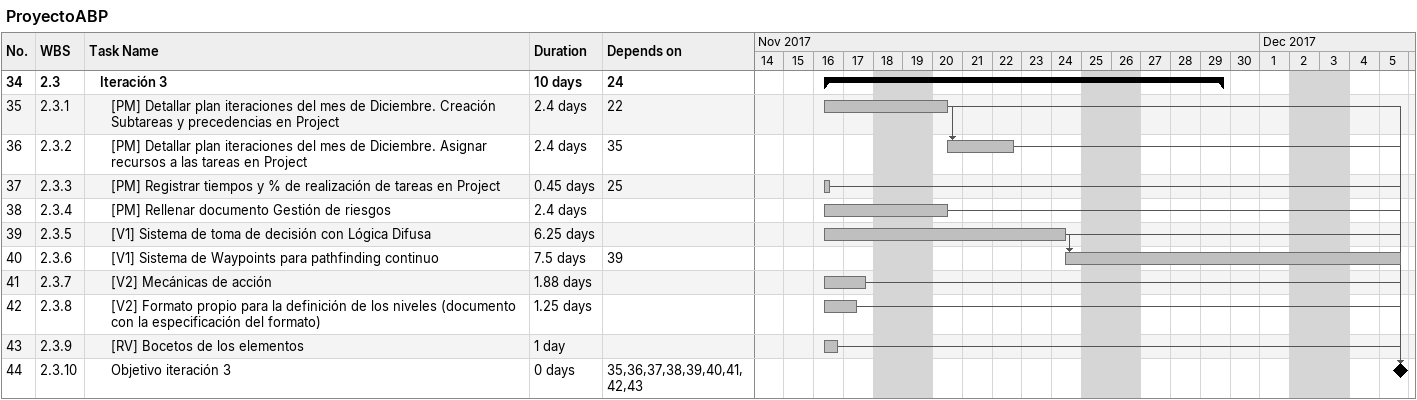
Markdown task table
ProyectoABP

| ID | WBS | Task | Duration | Start | Finish | Predecessors |
|---|---|---|---|---|---|---|
| 34 | 2.3 | **Iteración 3** | 10d | 2017-11-16 | 2017-11-29 | 24 |
| 35 | 2.3.1 | [PM] Detallar plan iteraciones del mes de Diciembre. Creación Subtareas y precedencias en Project | 2.4d | 2017-11-16 | 2017-11-20 | 22 |
| 36 | 2.3.2 | [PM] Detallar plan iteraciones del mes de Diciembre. Asignar recursos a las tareas en Project | 2.4d | 2017-11-20 | 2017-11-22 | 35 |
| 37 | 2.3.3 | [PM] Registrar tiempos y % de realización de tareas en Project | 0.45d | 2017-11-16 | 2017-11-16 | 25 |
| 38 | 2.3.4 | [PM] Rellenar documento Gestión de riesgos | 2.4d | 2017-11-16 | 2017-11-20 |  |
| 39 | 2.3.5 | [V1] Sistema de toma de decisión con Lógica Difusa | 6.25d | 2017-11-16 | 2017-11-24 |  |
| 40 | 2.3.6 | [V1] Sistema de Waypoints para pathfinding continuo | 7.5d | 2017-11-24 | 2017-12-05 | 39 |
| 41 | 2.3.7 | [V2] Mecánicas de acción | 1.88d | 2017-11-16 | 2017-11-17 |  |
| 42 | 2.3.8 | [V2] Formato propio para la definición de los niveles (documento con la especificación del formato) | 1.25d | 2017-11-16 | 2017-11-17 |  |
| 43 | 2.3.9 | [RV] Bocetos de los elementos | 1d | 2017-11-16 | 2017-11-16 |  |
| 44 | 2.3.10 | Objetivo iteración 3 | 0d | 2017-12-05 | 2017-12-05 | 35, 36, 37, 38, 39, 40, 41, 42, 43 |
